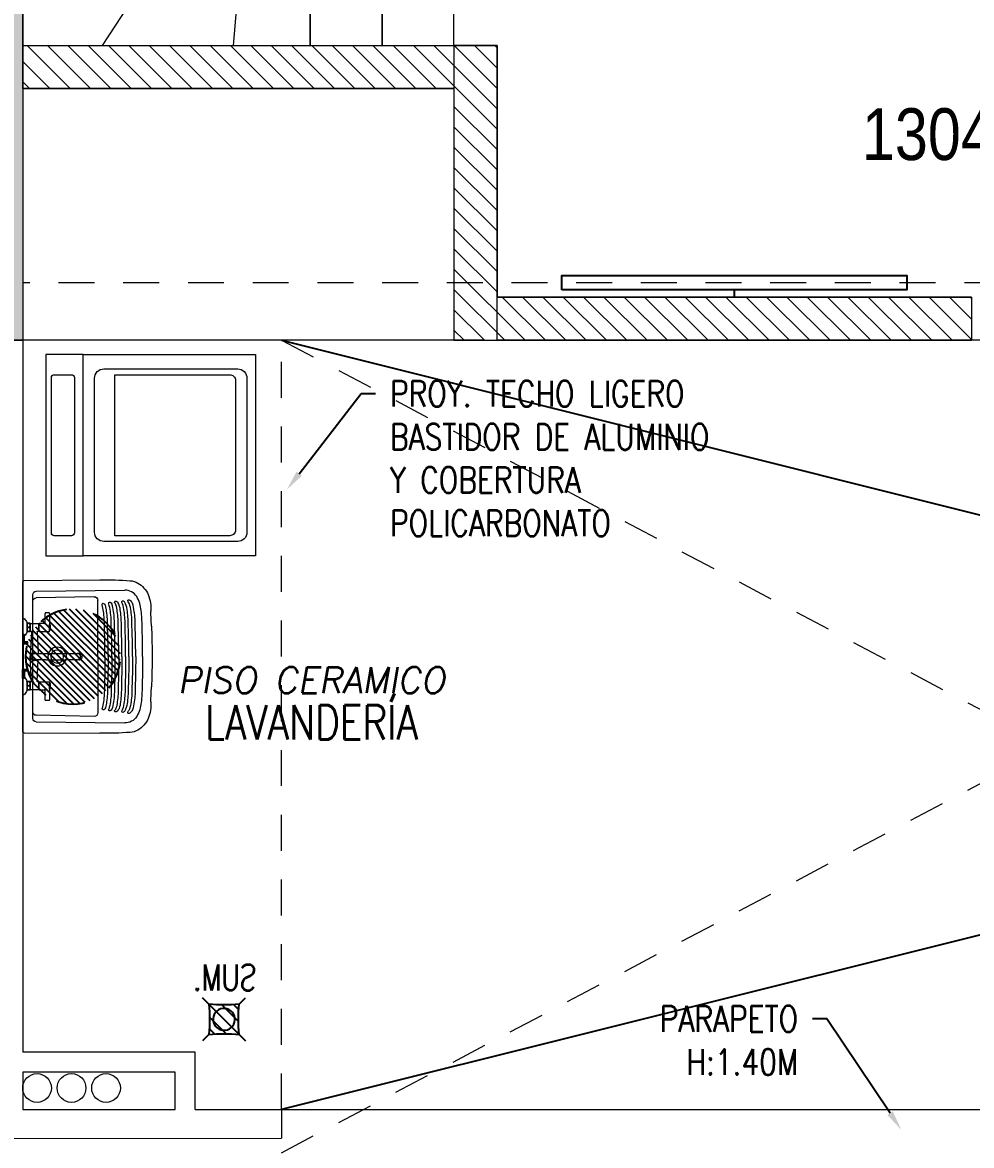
# Model space of a CAD drawing. Header units: millimetres. Extents: x -3 to 53, y -110 to 39.
# Drawn here: x 10.499 to 13.8, y -79.532 to -75.628 of the extents above; entities that cross this region are included whole.
import ezdxf
from ezdxf import colors
from ezdxf.entities.mleader import LeaderData, LeaderLine
from ezdxf.enums import TextEntityAlignment as Align
from ezdxf.math import Vec2, Vec3

# ---------------------------------------------------------------- set-up
doc = ezdxf.new("R2010")
doc.units = ezdxf.units.MM
doc.set_wipeout_variables(frame=1)
doc.linetypes.add('HIDDEN2', pattern=[0.1875, 0.125, -0.0625])
for name, color, linetype in [('A-COCINAS-LAV', 8, 'Continuous'), ('A-EST HATCH', 8, 'Continuous'), ('A-EST PLACAS', 8, 'Continuous'), ('A-EST VIGAS', 8, 'HIDDEN2'), ('A-HATCH', 8, 'Continuous'), ('A-LINEAS', 8, 'Continuous'), ('A-MURO BAJO', 8, 'Continuous'), ('A-MURO_P14', 8, 'Continuous'), ('A-NUMERACIONDEP', 8, 'Continuous'), ('A-PROYECCIONES', 8, 'HIDDEN2'), ('A-TEXTO-ACABADO PISO', 8, 'Continuous'), ('A-TEXTO-INDICACIONES', 8, 'Continuous'), ('DLP_MOBILIARIO', 8, 'Continuous'), ('DLP_TEXTO AMBIENTE', 8, 'Continuous')]:
    doc.layers.add(name, color=color, linetype=linetype)
doc.layers.add('A-MUROS', color=8, linetype='Continuous', lineweight=30)
doc.layers.add('DLP_MURO ALTO', color=8, linetype='Continuous', lineweight=20)
doc.styles.add('R80', font='ARIALN.TTF', dxfattribs={"height": 2.03})
doc.styles.add('ROMANS', font='ROMANS.shx', dxfattribs={"oblique": 10})
doc.styles.add('TXT_COTAS', font='romans.shx', dxfattribs={"width": 0.8})

# ---------------------------------------------------------------- blocks, each defined once
blk = doc.blocks.new('_Dot')
at = {"color": 0, "linetype": 'ByBlock', "lineweight": -2}
blk.add_line((-0.5, 0), (-1, 0), dxfattribs=at)
at = {"color": 0, "linetype": 'ByBlock', "const_width": 0.5}
blk.add_lwpolyline([(-0.25, 0, 1), (0.25, 0, 1)], format="xyb", close=True, dxfattribs=at)
blk = doc.blocks.new('*U255')
at = {"color": 8}
for p, q in [((-0.0526, 0.0526), (-0.0746, 0.0746)), ((-0.0526, -0.0526), (0.0526, 0.0526)), ((-0.051, 0.0331), (-0.0331, 0.051)), ((-0.0501, -0.008), (0.008, 0.05)), ((0.0526, 0.0526), (0.0746, 0.0746)), ((-0.008, -0.05), (0.0501, 0.008)), ((0.0331, -0.051), (0.051, -0.0331)), ((-0.0526, -0.0526), (-0.0746, -0.0746)), ((0.0526, -0.0526), (0.0746, -0.0746))]:
    blk.add_line(p, q, dxfattribs=at)
for centre, major_axis, start_param, end_param in [((0, 0.5882), (0.1673, 0.5115), 3.359812, 3.55544), ((-0.5912, 0), (-0.5144, 0.1682), 3.360366, 3.554886), ((0, 0), (0.0118, 0.036), 5.813820330443059, 12.09700563762265), ((0.5912, 0), (-0.5144, 0.1682), 0.218773, 0.413293), ((0, -0.5882), (-0.5115, 0.1673), -1.352577, -1.156949)]:
    blk.add_ellipse(centre, major_axis=major_axis, ratio=1, start_param=start_param, end_param=end_param, dxfattribs=at)
at = {"layer": 'A-TEXTO-INDICACIONES', "color": 8, "style": 'ROMANS', "width": 0.75}
blk.add_text('SUM.', height=0.09, dxfattribs=at).set_placement((-0.1125, 0.1003))
blk = doc.blocks.new('IISS-AZ')
at = {"color": 8}
for p, q in [((-37.2998, -10.55, 0), (-31.9498, -11.8875, 0)), ((-31.9498, -11.8875, 0), (-37.2998, -13.2249, 0))]:
    blk.add_line(p, q, dxfattribs=at)
at = {"ltscale": 0.05, "xscale": -1}
blk.add_blockref('*U255', (-37.4998, -12.9112, 0), dxfattribs=at)
blk = doc.blocks.new('TEXTO AMBIENTES AZ')
at = {"layer": 'A-TEXTO-ACABADO PISO', "color": 8, "lineweight": 0, "insert": (10.1546, -11.6869, 0), "char_height": 0.09, "attachment_point": 2, "style": 'ROMANS'}
blk.add_mtext_dynamic_manual_height_columns('PISO CERAMICO', width=1.20225, gutter_width=12.5, heights=[0], dxfattribs=at)
at = {"layer": 'DLP_TEXTO AMBIENTE', "color": 8, "lineweight": 0, "style": 'ROMANS', "width": 0.8}
blk.add_text('LAVANDERÍA', height=0.12, dxfattribs=at).set_placement((10.1546, -11.9384), align=Align.CENTER)
blk = doc.blocks.new('A$C67C01FD6')
blk.add_line((0.025, 0), (0, 0))
blk.add_lwpolyline([(0.025, 0.6), (0.075, 0.6), (0.075, -0.6), (0.025, -0.6), (0.025, 0.6)])
blk = doc.blocks.new('LAV-SEC')
at = {"color": 8, "lineweight": 0}
for points in [[(-0.35, 0), (0.35, 0), (0.35, -0.13), (-0.35, -0.13)], [(0.35, -0.13), (-0.35, -0.13), (-0.35, -0.73), (0.35, -0.73)]]:
    blk.add_lwpolyline(points, close=True, dxfattribs=at)
for points in [[(0.27, -0.02), (-0.27, -0.02, 0.414214), (-0.28, -0.03), (-0.28, -0.09, 0.414214), (-0.27, -0.1), (0.27, -0.1, 0.414214), (0.28, -0.09), (0.28, -0.03, 0.414214)], [(-0.3, -0.6677, 0.414214), (-0.2677, -0.7), (0.2677, -0.7, 0.414214), (0.3, -0.6677), (0.3, -0.2023, 0.414214), (0.2677, -0.17), (-0.2677, -0.17, 0.414214), (-0.3, -0.2023)], [(0.28, -0.24), (-0.28, -0.24), (-0.28, -0.64, 0.414214), (-0.26, -0.66), (0.26, -0.66, 0.414214), (0.28, -0.64)]]:
    blk.add_lwpolyline(points, format="xyb", close=True, dxfattribs=at)
blk = doc.blocks.new('LAV-AMAZ-LAV_01')
at = {"color": 8, "lineweight": 0}
blk.add_wipeout([(0.26, 0), (0.2622, -0.0005), (0.2636, -0.0015), (0.2646, -0.0029), (0.265, -0.005), (0.2669, -0.2686), (0.2669, -0.2806), (0.2668, -0.3016), (0.2663, -0.3212), (0.2658, -0.3369), (0.2649, -0.3544), (0.2637, -0.3738), (0.2622, -0.3835), (0.2599, -0.3912), (0.256, -0.3998), (0.2526, -0.4053), (0.248, -0.4118), (0.2384, -0.4219), (0.2336, -0.426), (0.2274, -0.4303), (0.2218, -0.4337), (0.2153, -0.4368), (0.2095, -0.4389), (0.2006, -0.4416), (0.191, -0.4437), (0.1829, -0.445), (0.1696, -0.4461), (0.165, -0.4462), (0.1572, -0.4459), (0.1314, -0.4466), (0.1057, -0.4481), (0.0834, -0.4489), (0.0611, -0.4495), (0.0413, -0.4498), (0.0031, -0.45), (-0.0305, -0.4499), (-0.0611, -0.4495), (-0.0834, -0.4489), (-0.1057, -0.4481), (-0.1314, -0.4466), (-0.1572, -0.4459), (-0.165, -0.4462), (-0.1772, -0.4456), (-0.1867, -0.4445), (-0.1955, -0.4428), (-0.2037, -0.4407), (-0.2104, -0.4386), (-0.2153, -0.4368), (-0.223, -0.433), (-0.231, -0.4279), (-0.2384, -0.4219), (-0.245, -0.4153), (-0.2509, -0.4079), (-0.2556, -0.4005), (-0.2593, -0.3928), (-0.2612, -0.3876), (-0.2627, -0.3815), (-0.2637, -0.3738), (-0.2647, -0.3576), (-0.2655, -0.3419), (-0.2661, -0.3284), (-0.2663, -0.3212), (-0.2667, -0.3081), (-0.2669, -0.2902), (-0.2669, -0.2686), (-0.2665, -0.2127), (-0.266, -0.1368), (-0.265, -0.005), (-0.2647, -0.0032), (-0.2636, -0.0015), (-0.2621, -0.0004), (-0.26, 0)], dxfattribs=at)
for p, q in [((0.26, 0), (-0.26, 0)), ((-0.1318, 0), (-0.0713, 0)), ((-0.1318, 0), (-0.1318, -0.0048)), ((-0.0713, 0), (-0.0713, -0.0048)), ((0.0714, 0), (0.1319, 0)), ((0.0714, 0), (0.0714, -0.0048)), ((0.1319, 0), (0.1319, -0.0048)), ((-0.265, -0.005), (-0.2669, -0.2686)), ((0.2151, -0.035), (-0.2151, -0.035)), ((-0.1178, -0.0145), (-0.0853, -0.0145)), ((-0.0875, -0.0265), (-0.1157, -0.0265)), ((-0.1141, -0.0265), (-0.1146, -0.027)), ((-0.0886, -0.027), (-0.1146, -0.027)), ((-0.1146, -0.027), (-0.1146, -0.056)), ((-0.0891, -0.0265), (-0.0886, -0.027)), ((-0.0886, -0.027), (-0.0886, -0.0285)), ((-0.0865, -0.0305), (-0.0015, -0.0262)), ((0.086, -0.0304), (0.0015, -0.0262)), ((0.0854, -0.0145), (0.1179, -0.0145)), ((0.1157, -0.0265), (0.0875, -0.0265)), ((0.0886, -0.0265), (0.0881, -0.027)), ((0.1151, -0.027), (0.0881, -0.027)), ((0.0881, -0.0285), (0.0881, -0.027)), ((0.0926, -0.0379), (0.0926, -0.0379)), ((0.1146, -0.0265), (0.1151, -0.027)), ((0.1151, -0.056), (0.1151, -0.027)), ((0.265, -0.005), (0.2669, -0.2686)), ((-0.2271, -0.0469), (-0.2308, -0.3547)), ((-0.208, -0.2488), (-0.2042, -0.0468)), ((-0.1526, -0.078), (-0.1501, -0.078)), ((-0.1526, -0.093), (-0.1526, -0.078)), ((-0.1242, -0.078), (-0.1501, -0.078)), ((-0.1129, -0.078), (-0.1242, -0.078)), ((-0.0876, -0.057), (-0.1156, -0.057)), ((-0.1156, -0.057), (-0.1156, -0.078)), ((-0.1146, -0.056), (-0.0886, -0.056)), ((-0.1141, -0.0565), (-0.1146, -0.056)), ((-0.0891, -0.0565), (-0.1141, -0.0565)), ((-0.0891, -0.0565), (-0.0886, -0.056)), ((-0.0886, -0.0525), (-0.0886, -0.056)), ((-0.0876, -0.057), (-0.0876, -0.093)), ((-0.0865, -0.0505), (-0.011, -0.0543)), ((-0.011, -0.0405), (-0.011, -0.0805)), ((0.011, -0.0805), (0.011, -0.0405)), ((0.086, -0.0506), (0.011, -0.0543)), ((0.1156, -0.057), (0.0876, -0.057)), ((0.0876, -0.057), (0.0876, -0.093)), ((0.0881, -0.056), (0.0881, -0.0525)), ((0.0881, -0.056), (0.1151, -0.056)), ((0.0886, -0.0565), (0.0881, -0.056)), ((0.1146, -0.0565), (0.0886, -0.0565)), ((0.0896, -0.0565), (0.0896, -0.057)), ((0.1242, -0.078), (0.1129, -0.078)), ((0.1136, -0.0565), (0.1136, -0.057)), ((0.1146, -0.0565), (0.1151, -0.056)), ((0.1156, -0.057), (0.1156, -0.078)), ((0.1501, -0.078), (0.1242, -0.078)), ((0.1501, -0.078), (0.1526, -0.078)), ((0.1526, -0.093), (0.1526, -0.078)), ((0.208, -0.2488), (0.2042, -0.0468)), ((0.2271, -0.0469), (0.2308, -0.3547)), ((-0.1501, -0.093), (-0.1526, -0.093)), ((-0.1501, -0.093), (-0.1242, -0.093)), ((-0.1242, -0.093), (-0.1129, -0.093)), ((-0.1137, -0.093), (-0.1137, -0.0932)), ((-0.0876, -0.093), (-0.1129, -0.093)), ((-0.1031, -0.0954), (-0.1001, -0.0954)), ((-0.0895, -0.093), (-0.0895, -0.0932)), ((-0.011, -0.0805), (-0.011, -0.1514)), ((0.011, -0.0805), (0.011, -0.1514)), ((0.1129, -0.093), (0.0876, -0.093)), ((0.0895, -0.093), (0.0895, -0.0932)), ((0.1001, -0.0954), (0.1031, -0.0954)), ((0.1129, -0.093), (0.1242, -0.093)), ((0.1137, -0.093), (0.1137, -0.0932)), ((0.1242, -0.093), (0.1501, -0.093)), ((0.1526, -0.093), (0.1501, -0.093)), ((-0.011, -0.1514), (-0.011, -0.1885)), ((0.011, -0.1885), (0.011, -0.1514)), ((-0.011, -0.1885), (-0.011, -0.1905)), ((-0.011, -0.1969), (-0.011, -0.1905)), ((0.011, -0.1885), (0.011, -0.1905)), ((0.011, -0.1969), (0.011, -0.1905)), ((0, -0.261), (-0.196, -0.261)), ((0, -0.261), (0.196, -0.261))]:
    blk.add_line(p, q, dxfattribs=at)
for points in [[(-0.0001, -0.321, -0.004924), (-0.06, -0.3205, -0.005443), (-0.1041, -0.3191, -0.041272), (-0.157, -0.316, -0.068069), (-0.1833, -0.3101, -0.158546)], [(-0.0001, -0.31, -0.004924), (-0.06, -0.3095, -0.005443), (-0.1041, -0.3081, -0.041272), (-0.157, -0.305, -0.066903), (-0.1829, -0.2992, -0.004021)], [(-0.0001, -0.286, -0.004924), (-0.06, -0.2855, -0.005443), (-0.1041, -0.2841, -0.041272), (-0.157, -0.281, -0.059773), (-0.1802, -0.2762, -0.37117)], [(-0.0001, -0.297, -0.004924), (-0.06, -0.2965, -0.005443), (-0.1041, -0.2951, -0.041272), (-0.157, -0.292, -0.045554), (-0.1778, -0.2875)], [(0.0001, -0.286, 0.004924), (0.06, -0.2855, 0.005443), (0.1041, -0.2841, 0.041272), (0.157, -0.281, 0.059773), (0.1802, -0.2762, 0.37117)], [(0.0001, -0.297, 0.004924), (0.06, -0.2965, 0.005443), (0.1041, -0.2951, 0.041272), (0.157, -0.292, 0.045554), (0.1778, -0.2875)], [(0.0001, -0.31, 0.004924), (0.06, -0.3095, 0.005443), (0.1041, -0.3081, 0.041272), (0.157, -0.305, 0.066903), (0.1829, -0.2992, 0.004021)], [(0.0001, -0.321, 0.004924), (0.06, -0.3205, 0.005443), (0.1041, -0.3191, 0.041272), (0.157, -0.316, 0.068069), (0.1833, -0.3101, 0.158546)], [(-0.0001, -0.358, -0.004924), (-0.06, -0.3575, -0.005443), (-0.1041, -0.3561, -0.041272), (-0.157, -0.353, -0.068174), (-0.1834, -0.347, -0.012686), (-0.1882, -0.3447)], [(-0.0001, -0.334, -0.004924), (-0.06, -0.3335, -0.005443), (-0.1041, -0.3321, -0.041272), (-0.157, -0.329, -0.078711), (-0.1799, -0.3243, -0.062731), (-0.1859, -0.3211, -0.37117)], [(-0.0001, -0.345, -0.004924), (-0.06, -0.3445, -0.005443), (-0.1041, -0.3431, -0.041272), (-0.157, -0.34, -0.078711), (-0.1799, -0.3353, -0.054156), (-0.1851, -0.3326, -0.37117)], [(0.0001, -0.334, 0.004924), (0.06, -0.3335, 0.005443), (0.1041, -0.3321, 0.041272), (0.157, -0.329, 0.078711), (0.1799, -0.3243, 0.062731), (0.1859, -0.3211, 0.37117)], [(0.0001, -0.345, 0.004924), (0.06, -0.3445, 0.005443), (0.1041, -0.3431, 0.041272), (0.157, -0.34, 0.078711), (0.1799, -0.3353, 0.054156), (0.1851, -0.3326, 0.37117)], [(0.0001, -0.358, 0.004924), (0.06, -0.3575, 0.005443), (0.1041, -0.3561, 0.041272), (0.157, -0.353, 0.068174), (0.1834, -0.347, 0.012686), (0.1882, -0.3447)], [(0, -0.417, -0.004925), (-0.0604, -0.4165, -0.00535), (-0.1043, -0.4151, -0.04023), (-0.1597, -0.4119, -0.10491), (-0.2087, -0.3967, -0.253945), (-0.2308, -0.3547, -0.253945)], [(-0.0001, -0.393, -0.004924), (-0.06, -0.3925, -0.005443), (-0.1041, -0.3911, -0.041272), (-0.157, -0.388, -0.064512), (-0.1851, -0.3816, -0.157603), (-0.1966, -0.3724)], [(-0.0001, -0.369, -0.004924), (-0.06, -0.3685, -0.005443), (-0.1041, -0.3671, -0.041272), (-0.157, -0.364, -0.068174), (-0.1834, -0.358, -0.157546), (-0.1925, -0.3517, -0.375783)], [(-0.0001, -0.382, -0.004924), (-0.06, -0.3815, -0.005443), (-0.1041, -0.3801, -0.041272), (-0.157, -0.377, -0.068174), (-0.1834, -0.371, -0.088848), (-0.1902, -0.3667, -0.37117)], [(0, -0.417, 0.004925), (0.0604, -0.4165, 0.00535), (0.1043, -0.4151, 0.04023), (0.1597, -0.4119, 0.10491), (0.2087, -0.3967, 0.253945), (0.2308, -0.3547, 0.253945)], [(0.0001, -0.369, 0.004924), (0.06, -0.3685, 0.005443), (0.1041, -0.3671, 0.041272), (0.157, -0.364, 0.068174), (0.1834, -0.358, 0.157546), (0.1925, -0.3517, 0.375783)], [(0.0001, -0.382, 0.004924), (0.06, -0.3815, 0.005443), (0.1041, -0.3801, 0.041272), (0.157, -0.377, 0.068174), (0.1834, -0.371, 0.088848), (0.1902, -0.3667, 0.37117)], [(0.0001, -0.393, 0.004924), (0.06, -0.3925, 0.005443), (0.1041, -0.3911, 0.041272), (0.157, -0.388, 0.064512), (0.1851, -0.3816, 0.157603), (0.1966, -0.3724)], [(-0.0611, -0.4495, 0.004927), (0, -0.45, 0.004927), (0.0611, -0.4495, 0.004927)]]:
    blk.add_lwpolyline(points, format="xyb", dxfattribs=at)
for radius in [0.0325, 0.0225]:
    blk.add_circle((0, -0.12), radius, dxfattribs=at)
for centre, radius, start, end in [((-0.26, -0.005), 0.005, 90, 179.5983), ((0.26, -0.005), 0.005, 0.4017, 90), ((-0.2151, -0.047), 0.012, 90, 179.3199), ((-0.1922, -0.047), 0.012, 90, 178.9249), ((-0.1303, -0.0048), 0.0015, 180, 228.4626), ((-0.0982, 0.0315), 0.05, 228.4626, 246.8453), ((-0.1083, -0.0205), 0.0095, 140.8333, 144.6655), ((-0.1083, -0.0205), 0.0095, 215.3345, 219.1667), ((-0.0948, -0.0205), 0.0095, 35.3345, 39.1667), ((-0.0948, -0.0205), 0.0095, 320.8333, 324.6655), ((-0.105, 0.0315), 0.05, 293.1547, 311.5374), ((-0.0728, -0.0048), 0.0015, 311.5374, 0), ((0, -0.0405), 0.0144, 320.0451, 219.9549), ((0, -0.0405), 0.0143, 320.5275, 219.4725), ((0, -0.0405), 0.014, 321.7868, 218.2132), ((0, -0.0405), 0.011, 0, 180), ((0.0729, -0.0048), 0.0015, 180, 228.4626), ((0.105, 0.0315), 0.05, 228.4626, 246.8453), ((0.0949, -0.0205), 0.0095, 140.8333, 144.6655), ((0.0949, -0.0205), 0.0095, 215.3345, 219.1667), ((0.1084, -0.0205), 0.0095, 35.3345, 39.1667), ((0.1084, -0.0205), 0.0095, 320.8333, 324.6655), ((0.0982, 0.0315), 0.05, 293.1547, 311.5374), ((0.1304, -0.0048), 0.0015, 311.5374, 0), ((0.1922, -0.047), 0.012, 1.0751, 90), ((0.2151, -0.047), 0.012, 0.6801, 90), ((-0.1127, -0.0932), 0.001, 180, 255.7593), ((-0.1031, -0.0554), 0.04, 255.7593, 270), ((-0.1001, -0.0554), 0.04, 270, 284.2407), ((-0.0905, -0.0932), 0.001, 284.2407, 0), ((0.0905, -0.0932), 0.001, 180, 255.7593), ((0.1001, -0.0554), 0.04, 255.7593, 270), ((0.1031, -0.0554), 0.04, 270, 284.2407), ((0.1127, -0.0932), 0.001, 284.2407, 0), ((1.0777, -0.2806), 1.3446, 179.4878, 183.9734), ((-0.196, -0.249), 0.012, 178.9249, 270), ((0.196, -0.249), 0.012, 270, 1.0751), ((-1.0777, -0.2806), 1.3446, 356.0266, 0.5122), ((-0.1848, -0.3029), 0.00409, 62.4907, 198.722), ((-0.1792, -0.3009), 0.01, 198.722, 245.4682), ((-0.1812, -0.2801), 0.00402, 67.2152, 203.9492), ((-0.1728, -0.2741), 0.0143, 212.1454, 249.2708), ((0.1728, -0.2741), 0.0143, 290.7292, 327.8546), ((0.1812, -0.2801), 0.00402, 336.0508, 112.7848), ((0.1848, -0.3029), 0.00409, 341.278, 117.5093), ((0.1792, -0.3009), 0.01, 294.5318, 341.278), ((-0.1898, -0.3485), 0.00418, 67.1844, 229.4438), ((-0.1843, -0.3232), 0.00817, 170.8884, 211.776), ((-0.189, -0.3225), 0.00344, 23.6624, 170.8884), ((-0.1807, -0.321), 0.0124, 211.776, 249.2633), ((0.1807, -0.321), 0.0124, 290.7367, 328.224), ((0.189, -0.3225), 0.00344, 9.1116, 156.3376), ((0.1898, -0.3485), 0.00418, 310.5562, 112.8156), ((0.1843, -0.3232), 0.00817, 328.224, 9.1116), ((-0.2016, -0.3694), 0.0623, 183.9734, 209.8873), ((-0.1935, -0.3694), 0.00427, 39.8792, 224.315), ((0.1935, -0.3694), 0.00427, 315.685, 140.1208), ((0.2016, -0.3694), 0.0623, 330.1127, 356.0266), ((-0.1812, -0.3586), 0.0853, 209.3798, 246.4528), ((0.1812, -0.3586), 0.0853, 293.5472, 330.6202), ((-0.165, -0.3061), 0.14, 248.9414, 273.2067), ((-0.1653, -1.2669), 0.821, 85.8335, 89.4318), ((-0.0188, 1.6329), 2.0828, 267.6113, 268.8381), ((0.0188, 1.6329), 2.0828, 271.1619, 272.3887), ((0.1653, -1.2669), 0.821, 90.5682, 94.1665), ((0.165, -0.3061), 0.14, 266.7933, 291.0586)]:
    blk.add_arc(centre, radius, start, end, dxfattribs=at)
for centre, major_axis, ratio, start_param, end_param in [((-0.0016, -0.0243), (0.00195, 0.00019), 0.977728, 4.694416, 4.711947), ((0.0016, -0.0243), (0.00197, -0.00016), 0.989596, 4.695691, 4.715329), ((0, -0.1905), (-0.011, 0), 0.927184, 0, 3.141593), ((0, -0.1905), (0.011, 0), 0.927184, 3.141593, 6.283185)]:
    blk.add_ellipse(centre, major_axis=major_axis, ratio=ratio, start_param=start_param, end_param=end_param, dxfattribs=at)
for points, knots in [([(-0.1161, -0.026), (-0.1161, -0.026), (-0.1161, -0.0259), (-0.1161, -0.0257), (-0.1161, -0.0255), (-0.1161, -0.0251), (-0.1161, -0.0248), (-0.1161, -0.0244), (-0.1161, -0.0242), (-0.1161, -0.0237), (-0.1161, -0.0234), (-0.1161, -0.0228), (-0.1161, -0.0223), (-0.1161, -0.0214), (-0.1161, -0.0209), (-0.1161, -0.0201), (-0.1161, -0.0196), (-0.1161, -0.0187), (-0.1161, -0.0182), (-0.1161, -0.0176), (-0.1161, -0.0173), (-0.1161, -0.0168), (-0.1161, -0.0166), (-0.1161, -0.0162), (-0.1161, -0.0159), (-0.1161, -0.0155), (-0.1161, -0.0153), (-0.1161, -0.0151), (-0.1161, -0.015), (-0.1161, -0.015)], [1.912506, 1.912506, 1.912506, 1.912506, 2.09167, 2.09167, 2.270834, 2.270834, 2.409757, 2.409757, 2.503909, 2.503909, 2.59806, 2.59806, 2.741232, 2.741232, 2.868759, 2.868759, 2.996286, 2.996286, 3.139457, 3.139457, 3.233609, 3.233609, 3.32776, 3.32776, 3.466683, 3.466683, 3.645847, 3.645847, 3.825012, 3.825012, 3.825012, 3.825012]), ([(-0.1088, -0.026), (-0.1083, -0.026), (-0.1078, -0.0259), (-0.1067, -0.0257), (-0.1061, -0.0255), (-0.1053, -0.0251), (-0.1049, -0.0248), (-0.1043, -0.0244), (-0.1041, -0.0242), (-0.1036, -0.0237), (-0.1034, -0.0234), (-0.103, -0.0228), (-0.1028, -0.0223), (-0.1026, -0.0214), (-0.1025, -0.0209), (-0.1025, -0.0201), (-0.1026, -0.0196), (-0.1028, -0.0187), (-0.103, -0.0182), (-0.1034, -0.0176), (-0.1036, -0.0173), (-0.1041, -0.0168), (-0.1043, -0.0166), (-0.1049, -0.0162), (-0.1053, -0.0159), (-0.1061, -0.0155), (-0.1067, -0.0153), (-0.1078, -0.0151), (-0.1083, -0.015), (-0.1088, -0.015), (-0.1094, -0.015), (-0.1099, -0.0151), (-0.111, -0.0153), (-0.1116, -0.0155), (-0.1124, -0.0159), (-0.1128, -0.0162), (-0.1134, -0.0166), (-0.1136, -0.0168), (-0.1141, -0.0173), (-0.1143, -0.0176), (-0.1147, -0.0182), (-0.1149, -0.0187), (-0.1151, -0.0196), (-0.1152, -0.0201), (-0.1152, -0.0209), (-0.1151, -0.0214), (-0.1149, -0.0223), (-0.1147, -0.0228), (-0.1143, -0.0234), (-0.1141, -0.0237), (-0.1136, -0.0242), (-0.1134, -0.0244), (-0.1128, -0.0248), (-0.1124, -0.0251), (-0.1116, -0.0255), (-0.111, -0.0257), (-0.1099, -0.0259), (-0.1094, -0.026), (-0.1088, -0.026)], [1.912506, 1.912506, 1.912506, 1.912506, 2.09167, 2.09167, 2.270834, 2.270834, 2.409757, 2.409757, 2.503909, 2.503909, 2.59806, 2.59806, 2.741232, 2.741232, 2.868759, 2.868759, 2.996286, 2.996286, 3.139457, 3.139457, 3.233609, 3.233609, 3.32776, 3.32776, 3.466683, 3.466683, 3.645847, 3.645847, 3.825012, 3.825012, 3.825012, 4.004176, 4.004176, 4.18334, 4.18334, 4.322263, 4.322263, 4.416415, 4.416415, 4.510566, 4.510566, 4.653737, 4.653737, 4.781264, 4.781264, 4.908792, 4.908792, 5.051963, 5.051963, 5.146114, 5.146114, 5.240266, 5.240266, 5.379189, 5.379189, 5.558353, 5.558353, 5.737517, 5.737517, 5.737517, 5.737517]), ([(-0.0944, -0.026), (-0.0938, -0.026), (-0.0933, -0.0259), (-0.0922, -0.0257), (-0.0916, -0.0255), (-0.0908, -0.0251), (-0.0904, -0.0248), (-0.0898, -0.0244), (-0.0896, -0.0242), (-0.0891, -0.0237), (-0.0889, -0.0234), (-0.0885, -0.0228), (-0.0883, -0.0223), (-0.0881, -0.0214), (-0.088, -0.0209), (-0.088, -0.0201), (-0.0881, -0.0196), (-0.0883, -0.0187), (-0.0885, -0.0182), (-0.0889, -0.0176), (-0.0891, -0.0173), (-0.0896, -0.0168), (-0.0898, -0.0166), (-0.0904, -0.0162), (-0.0908, -0.0159), (-0.0916, -0.0155), (-0.0922, -0.0153), (-0.0933, -0.0151), (-0.0938, -0.015), (-0.0944, -0.015), (-0.0949, -0.015), (-0.0954, -0.0151), (-0.0965, -0.0153), (-0.0971, -0.0155), (-0.0979, -0.0159), (-0.0983, -0.0162), (-0.0989, -0.0166), (-0.0991, -0.0168), (-0.0996, -0.0173), (-0.0998, -0.0176), (-0.1002, -0.0182), (-0.1004, -0.0187), (-0.1006, -0.0196), (-0.1007, -0.0201), (-0.1007, -0.0209), (-0.1006, -0.0214), (-0.1004, -0.0223), (-0.1002, -0.0228), (-0.0998, -0.0234), (-0.0996, -0.0237), (-0.0991, -0.0242), (-0.0989, -0.0244), (-0.0983, -0.0248), (-0.0979, -0.0251), (-0.0971, -0.0255), (-0.0965, -0.0257), (-0.0954, -0.0259), (-0.0949, -0.026), (-0.0944, -0.026)], [-1.912506, -1.912506, -1.912506, -1.912506, -1.733342, -1.733342, -1.554177, -1.554177, -1.415254, -1.415254, -1.321103, -1.321103, -1.226951, -1.226951, -1.08378, -1.08378, -0.956253, -0.956253, -0.828726, -0.828726, -0.685555, -0.685555, -0.591403, -0.591403, -0.497251, -0.497251, -0.358328, -0.358328, -0.179164, -0.179164, 0, 0, 0, 0.179164, 0.179164, 0.358328, 0.358328, 0.497251, 0.497251, 0.591403, 0.591403, 0.685555, 0.685555, 0.828726, 0.828726, 0.956253, 0.956253, 1.08378, 1.08378, 1.226951, 1.226951, 1.321103, 1.321103, 1.415254, 1.415254, 1.554177, 1.554177, 1.733342, 1.733342, 1.912506, 1.912506, 1.912506, 1.912506]), ([(-0.0886, -0.0285), (-0.0886, -0.0287), (-0.0886, -0.0289), (-0.0884, -0.0293), (-0.0883, -0.0295), (-0.0881, -0.0299), (-0.0879, -0.03), (-0.0876, -0.0303), (-0.0874, -0.0303), (-0.0869, -0.0305), (-0.0867, -0.0305), (-0.0865, -0.0305)], [0.0014961, 0.0014961, 0.0014961, 0.0014961, 0.0628341, 0.0628341, 0.1278738, 0.1278738, 0.192655, 0.192655, 0.2586819, 0.2586819, 0.3211409, 0.3211409, 0.3211409, 0.3211409]), ([(-0.0871, -0.015), (-0.0871, -0.015), (-0.0871, -0.0151), (-0.0871, -0.0153), (-0.0871, -0.0155), (-0.0871, -0.0159), (-0.0871, -0.0162), (-0.0871, -0.0166), (-0.0871, -0.0168), (-0.0871, -0.0173), (-0.0871, -0.0176), (-0.0871, -0.0182), (-0.0871, -0.0187), (-0.0871, -0.0196), (-0.0871, -0.0201), (-0.0871, -0.0209), (-0.0871, -0.0214), (-0.0871, -0.0223), (-0.0871, -0.0228), (-0.0871, -0.0234), (-0.0871, -0.0237), (-0.0871, -0.0242), (-0.0871, -0.0244), (-0.0871, -0.0248), (-0.0871, -0.0251), (-0.0871, -0.0255), (-0.0871, -0.0257), (-0.0871, -0.0259), (-0.0871, -0.026), (-0.0871, -0.026)], [0, 0, 0, 0, 0.179164, 0.179164, 0.358328, 0.358328, 0.497251, 0.497251, 0.591403, 0.591403, 0.685555, 0.685555, 0.828726, 0.828726, 0.956253, 0.956253, 1.08378, 1.08378, 1.226951, 1.226951, 1.321103, 1.321103, 1.415254, 1.415254, 1.554177, 1.554177, 1.733342, 1.733342, 1.912506, 1.912506, 1.912506, 1.912506]), ([(0.0014, -0.0262), (0.0014, -0.0262), (0.0014, -0.0262), (0.0015, -0.0262), (0.0015, -0.0262), (0.0015, -0.0262)], [0, 0, 0, 0, 0.003858876, 0.003858876, 0.005459734, 0.005459734, 0.005459734, 0.005459734]), ([(0.086, -0.0305), (0.0862, -0.0305), (0.0864, -0.0304), (0.0869, -0.0303), (0.0871, -0.0302), (0.0874, -0.03), (0.0876, -0.0298), (0.0878, -0.0295), (0.0879, -0.0293), (0.0881, -0.0289), (0.0881, -0.0287), (0.0881, -0.0285)], [0.0009309, 0.0009309, 0.0009309, 0.0009309, 0.0631461, 0.0631461, 0.1284888, 0.1284888, 0.1937028, 0.1937028, 0.260157, 0.260157, 0.3196739, 0.3196739, 0.3196739, 0.3196739]), ([(0.0871, -0.026), (0.0871, -0.026), (0.0871, -0.0259), (0.0871, -0.0257), (0.0871, -0.0255), (0.0871, -0.0251), (0.0871, -0.0248), (0.0871, -0.0244), (0.0871, -0.0242), (0.0871, -0.0237), (0.0871, -0.0234), (0.0871, -0.0228), (0.0871, -0.0223), (0.0871, -0.0214), (0.0871, -0.0209), (0.0871, -0.0201), (0.0871, -0.0196), (0.0871, -0.0187), (0.0871, -0.0182), (0.0871, -0.0176), (0.0871, -0.0173), (0.0871, -0.0168), (0.0871, -0.0166), (0.0871, -0.0162), (0.0871, -0.0159), (0.0871, -0.0155), (0.0871, -0.0153), (0.0871, -0.0151), (0.0871, -0.015), (0.0871, -0.015)], [1.912506, 1.912506, 1.912506, 1.912506, 2.09167, 2.09167, 2.270834, 2.270834, 2.409757, 2.409757, 2.503909, 2.503909, 2.59806, 2.59806, 2.741232, 2.741232, 2.868759, 2.868759, 2.996286, 2.996286, 3.139457, 3.139457, 3.233609, 3.233609, 3.32776, 3.32776, 3.466683, 3.466683, 3.645847, 3.645847, 3.825012, 3.825012, 3.825012, 3.825012]), ([(0.0944, -0.026), (0.0949, -0.026), (0.0954, -0.0259), (0.0965, -0.0257), (0.0971, -0.0255), (0.0979, -0.0251), (0.0983, -0.0248), (0.0989, -0.0244), (0.0991, -0.0242), (0.0996, -0.0237), (0.0998, -0.0234), (0.1002, -0.0228), (0.1004, -0.0223), (0.1006, -0.0214), (0.1007, -0.0209), (0.1007, -0.0201), (0.1006, -0.0196), (0.1004, -0.0187), (0.1002, -0.0182), (0.0998, -0.0176), (0.0996, -0.0173), (0.0991, -0.0168), (0.0989, -0.0166), (0.0983, -0.0162), (0.0979, -0.0159), (0.0971, -0.0155), (0.0965, -0.0153), (0.0954, -0.0151), (0.0949, -0.015), (0.0944, -0.015), (0.0938, -0.015), (0.0933, -0.0151), (0.0922, -0.0153), (0.0916, -0.0155), (0.0908, -0.0159), (0.0904, -0.0162), (0.0898, -0.0166), (0.0896, -0.0168), (0.0891, -0.0173), (0.0889, -0.0176), (0.0885, -0.0182), (0.0883, -0.0187), (0.0881, -0.0196), (0.088, -0.0201), (0.088, -0.0209), (0.0881, -0.0214), (0.0883, -0.0223), (0.0885, -0.0228), (0.0889, -0.0234), (0.0891, -0.0237), (0.0896, -0.0242), (0.0898, -0.0244), (0.0904, -0.0248), (0.0908, -0.0251), (0.0916, -0.0255), (0.0922, -0.0257), (0.0933, -0.0259), (0.0938, -0.026), (0.0944, -0.026)], [1.912506, 1.912506, 1.912506, 1.912506, 2.09167, 2.09167, 2.270834, 2.270834, 2.409757, 2.409757, 2.503909, 2.503909, 2.59806, 2.59806, 2.741232, 2.741232, 2.868759, 2.868759, 2.996286, 2.996286, 3.139457, 3.139457, 3.233609, 3.233609, 3.32776, 3.32776, 3.466683, 3.466683, 3.645847, 3.645847, 3.825012, 3.825012, 3.825012, 4.004176, 4.004176, 4.18334, 4.18334, 4.322263, 4.322263, 4.416415, 4.416415, 4.510566, 4.510566, 4.653737, 4.653737, 4.781264, 4.781264, 4.908792, 4.908792, 5.051963, 5.051963, 5.146114, 5.146114, 5.240266, 5.240266, 5.379189, 5.379189, 5.558353, 5.558353, 5.737517, 5.737517, 5.737517, 5.737517]), ([(0.1088, -0.026), (0.1094, -0.026), (0.1099, -0.0259), (0.111, -0.0257), (0.1116, -0.0255), (0.1124, -0.0251), (0.1128, -0.0248), (0.1134, -0.0244), (0.1136, -0.0242), (0.1141, -0.0237), (0.1143, -0.0234), (0.1147, -0.0228), (0.1149, -0.0223), (0.1151, -0.0214), (0.1152, -0.0209), (0.1152, -0.0201), (0.1151, -0.0196), (0.1149, -0.0187), (0.1147, -0.0182), (0.1143, -0.0176), (0.1141, -0.0173), (0.1136, -0.0168), (0.1134, -0.0166), (0.1128, -0.0162), (0.1124, -0.0159), (0.1116, -0.0155), (0.111, -0.0153), (0.1099, -0.0151), (0.1094, -0.015), (0.1088, -0.015), (0.1083, -0.015), (0.1078, -0.0151), (0.1067, -0.0153), (0.1061, -0.0155), (0.1053, -0.0159), (0.1049, -0.0162), (0.1043, -0.0166), (0.1041, -0.0168), (0.1036, -0.0173), (0.1034, -0.0176), (0.103, -0.0182), (0.1028, -0.0187), (0.1026, -0.0196), (0.1025, -0.0201), (0.1025, -0.0209), (0.1026, -0.0214), (0.1028, -0.0223), (0.103, -0.0228), (0.1034, -0.0234), (0.1036, -0.0237), (0.1041, -0.0242), (0.1043, -0.0244), (0.1049, -0.0248), (0.1053, -0.0251), (0.1061, -0.0255), (0.1067, -0.0257), (0.1078, -0.0259), (0.1083, -0.026), (0.1088, -0.026)], [-1.912506, -1.912506, -1.912506, -1.912506, -1.733342, -1.733342, -1.554177, -1.554177, -1.415254, -1.415254, -1.321103, -1.321103, -1.226951, -1.226951, -1.08378, -1.08378, -0.956253, -0.956253, -0.828726, -0.828726, -0.685555, -0.685555, -0.591403, -0.591403, -0.497251, -0.497251, -0.358328, -0.358328, -0.179164, -0.179164, 0, 0, 0, 0.179164, 0.179164, 0.358328, 0.358328, 0.497251, 0.497251, 0.591403, 0.591403, 0.685555, 0.685555, 0.828726, 0.828726, 0.956253, 0.956253, 1.08378, 1.08378, 1.226951, 1.226951, 1.321103, 1.321103, 1.415254, 1.415254, 1.554177, 1.554177, 1.733342, 1.733342, 1.912506, 1.912506, 1.912506, 1.912506]), ([(0.1161, -0.015), (0.1161, -0.015), (0.1161, -0.0151), (0.1161, -0.0153), (0.1161, -0.0155), (0.1161, -0.0159), (0.1161, -0.0162), (0.1161, -0.0166), (0.1161, -0.0168), (0.1161, -0.0173), (0.1161, -0.0176), (0.1161, -0.0182), (0.1161, -0.0187), (0.1161, -0.0196), (0.1161, -0.0201), (0.1161, -0.0209), (0.1161, -0.0214), (0.1161, -0.0223), (0.1161, -0.0228), (0.1161, -0.0234), (0.1161, -0.0237), (0.1161, -0.0242), (0.1161, -0.0244), (0.1161, -0.0248), (0.1161, -0.0251), (0.1161, -0.0255), (0.1161, -0.0257), (0.1161, -0.0259), (0.1161, -0.026), (0.1161, -0.026)], [0, 0, 0, 0, 0.179164, 0.179164, 0.358328, 0.358328, 0.497251, 0.497251, 0.591403, 0.591403, 0.685555, 0.685555, 0.828726, 0.828726, 0.956253, 0.956253, 1.08378, 1.08378, 1.226951, 1.226951, 1.321103, 1.321103, 1.415254, 1.415254, 1.554177, 1.554177, 1.733342, 1.733342, 1.912506, 1.912506, 1.912506, 1.912506]), ([(-0.0865, -0.0505), (-0.0867, -0.0505), (-0.0869, -0.0505), (-0.0873, -0.0507), (-0.0875, -0.0507), (-0.0879, -0.051), (-0.0881, -0.0511), (-0.0883, -0.0515), (-0.0884, -0.0517), (-0.0886, -0.0521), (-0.0886, -0.0523), (-0.0886, -0.0525)], [0, 0, 0, 0, 0.0632739, 0.0632739, 0.1284986, 0.1284986, 0.1931331, 0.1931331, 0.2588948, 0.2588948, 0.322347, 0.322347, 0.322347, 0.322347]), ([(0.0881, -0.0525), (0.0881, -0.0523), (0.0881, -0.0521), (0.0879, -0.0517), (0.0878, -0.0515), (0.0876, -0.0512), (0.0874, -0.051), (0.0871, -0.0508), (0.0869, -0.0507), (0.0864, -0.0506), (0.0862, -0.0505), (0.086, -0.0505)], [0.0009616, 0.0009616, 0.0009616, 0.0009616, 0.0627142, 0.0627142, 0.1276947, 0.1276947, 0.1924362, 0.1924362, 0.2584085, 0.2584085, 0.3218037, 0.3218037, 0.3218037, 0.3218037]), ([(0.011, -0.1969), (0.011, -0.198), (0.0108, -0.199), (0.0101, -0.2011), (0.0095, -0.2021), (0.0082, -0.2038), (0.0073, -0.2046), (0.0054, -0.2059), (0.0043, -0.2064), (0.0021, -0.207), (0.0009, -0.2072), (-0.0015, -0.2071), (-0.0026, -0.2069), (-0.0048, -0.2062), (-0.0059, -0.2056), (-0.0077, -0.2042), (-0.0085, -0.2034), (-0.0098, -0.2016), (-0.0103, -0.2006), (-0.0109, -0.1987), (-0.011, -0.1978), (-0.011, -0.1969)], [4.328417, 4.328417, 4.328417, 4.328417, 4.64395, 4.64395, 4.960575, 4.960575, 5.279717, 5.279717, 5.601363, 5.601363, 5.924602, 5.924602, 6.248311, 6.248311, 6.571371, 6.571371, 6.892655, 6.892655, 7.211325, 7.211325, 7.470009, 7.470009, 7.470009, 7.470009])]:
    blk.add_open_spline(points, degree=3, knots=knots, dxfattribs=at)
for points in [[(-0.093, -0.0371), (-0.093, -0.0371), (-0.093, -0.0371), (-0.093, -0.0371)], [(-0.0015, -0.0262), (-0.0015, -0.0262), (-0.0015, -0.0262), (-0.0015, -0.0262)], [(-0.0015, -0.0262), (-0.0015, -0.0262), (-0.0014, -0.0262), (-0.0014, -0.0262)], [(0.0015, -0.0262), (0.0015, -0.0262), (0.0015, -0.0262), (0.0015, -0.0262)], [(-0.0886, -0.0525), (-0.0886, -0.0525), (-0.0886, -0.0525), (-0.0886, -0.0525)], [(-0.0865, -0.0505), (-0.0865, -0.0505), (-0.0865, -0.0505), (-0.0865, -0.0505)], [(0.0881, -0.0525), (0.0881, -0.0525), (0.0881, -0.0525), (0.0881, -0.0525)]]:
    blk.add_open_spline(points, degree=3, dxfattribs=at)
blk = doc.blocks.new('TERMA')
at = {"layer": 'A-HATCH', "linetype": 'HIDDEN2', "ltscale": 0.3}
h = blk.add_hatch(dxfattribs=at)
h.set_pattern_fill('ANSI31', color=256, scale=0.005)
h.set_pattern_definition([(45, (-212.033513, -158.478632), (-0.01122532015, 0.01122532015), [])])
edge = h.paths.add_edge_path()
edge.add_arc((-0.175, 0), 0.165, 0, 360)
at = {"linetype": 'Continuous', "ltscale": 0.3}
blk.add_line((0, 0.045), (0, -0.045), dxfattribs=at)
for points in [[(-0.0178, 0.05), (-0.005, 0.05), (-0.005, 0.075), (0, 0.075), (0, 0.045), (-0.0163, 0.045)], [(-0.0178, -0.05), (-0.005, -0.05), (-0.005, -0.075), (0, -0.075), (0, -0.045), (-0.0163, -0.045)]]:
    blk.add_lwpolyline(points, close=True, dxfattribs=at)
at = {"color": 8, "linetype": 'HIDDEN2', "ltscale": 0.3}
blk.add_circle((-0.175, 0), 0.165, dxfattribs=at)
blk = doc.blocks.new('ESC2')
at = {"layer": 'A-LINEAS', "color": 8, "lineweight": 0, "const_width": 0.005}
blk.add_lwpolyline([(-1.6618, 1.5974), (-1.7127, 1.45), (-1.6618, 1.3026)], dxfattribs=at)
at = {"layer": 'A-LINEAS', "color": 8, "linetype": 'Continuous', "lineweight": 0}
for centre in [(-1.5, 1.45), (-1.25, 1.45), (-1, 1.45), (-0.7663, 1.45), (-0.5381, 1.45), (-0.4, 1.2662), (-0.4, 1.05), (-0.4001, 0.8), (-0.4, 0.5839), (-0.5381, 0.4)]:
    blk.add_circle(centre, 0.02, dxfattribs=at)
at = {"layer": 'A-MURO BAJO', "color": 8, "lineweight": 0}
for p, q in [((-1, 1.85), (-1, 1.05)), ((0, 1.85), (-1, 1.85)), ((0, 0.8), (0, 1.85)), ((-1, 1.05), (0, 1.05))]:
    blk.add_line(p, q, dxfattribs=at)
for points in [[(-1.5, 1.05), (-1.25, 1.05), (-1.25, 1.85), (-1.5, 1.85)], [(-1.25, 1.05), (-1, 1.05), (-1, 1.85), (-1.25, 1.85)], [(-1.5, 0.8), (-1.25, 0.8), (-1.25, 0), (-1.5, 0)], [(-1.25, 0.8), (-1, 0.8), (-1, 0), (-1.25, 0)], [(-1, 0.8), (0, 0.8), (0, 0), (-1, 0)]]:
    blk.add_lwpolyline(points, close=True, dxfattribs=at)
for points in [[(-0.8, 1.05), (-0.7326, 1.85)], [(-0.8, 1.05), (-0.2763, 1.85)], [(-0.8, 1.05), (0, 1.4825)], [(-0.0003, 0.8), (-0.8, 0.8), (-0.8, 1.05)], [(-0.8, 0.8), (-0.7326, 0)], [(-0.8, 0.8), (-0.2763, 0)], [(-0.8, 0.8), (0, 0.3675)]]:
    blk.add_lwpolyline(points, dxfattribs=at)
at = {"color": 8, "lineweight": 0}
blk.add_wipeout([(-1.54, 0), (-1.58, 0), (-1.58, 1.13), (-0.72, 1.13), (-0.72, 0.72), (-1.5, 0.72), (-1.5, 0.76), (-0.76, 0.76), (-0.76, 1.09), (-1.54, 1.09), (-1.54, 0.9061)], dxfattribs=at).dxf.layer = 'A-COCINAS-LAV'
at = {"layer": 'A-COCINAS-LAV', "color": 8, "lineweight": 0}
for points in [[(-1.58, 0), (-1.58, 1.13), (-0.72, 1.13), (-0.72, 0.72), (-1.5, 0.72)], [(-1.5, 0.76), (-0.76, 0.76), (-0.76, 1.09), (-1.54, 1.09), (-1.54, 0)]]:
    blk.add_lwpolyline(points, dxfattribs=at)
at = {"layer": 'A-LINEAS', "color": 8, "linetype": 'Continuous', "lineweight": 0}
blk.add_lwpolyline([(-1.7127, 1.45), (-0.4, 1.45), (-0.4, 0.4), (-1.5, 0.4)], dxfattribs=at)
for centre in [(-1.25, 0.4), (-1, 0.4), (-0.7663, 0.4)]:
    blk.add_circle(centre, 0.02, dxfattribs=at)
at = {"layer": 'A-MURO BAJO', "color": 8, "lineweight": 0}
blk.add_line((-1.5, 1.05), (-1.5, 0.8), dxfattribs=at)
at = {"layer": 'A-PROYECCIONES', "color": 8, "lineweight": 0}
blk.add_line((-1.5, 0.8), (-0.8, 1.05), dxfattribs=at)
blk.add_lwpolyline([(-0.8, 0.8), (-1.5, 1.05)], dxfattribs=at)
blk = doc.blocks.new('DPTO 75_D3')
at = {"color": 8, "lineweight": 0}
for centre in [(-1.6, -5.625, 0), (-1.48, -5.625, 0), (-1.36, -5.625, 0)]:
    blk.add_circle(centre, 0.05, dxfattribs=at)
at = {"layer": 'A-MURO BAJO', "color": 8, "lineweight": 0}
blk.add_line((-0.75, -5.7, 0), (10.75, -5.7, 0), dxfattribs=at)
at = {"layer": 'A-MUROS', "color": 8, "lineweight": 0}
for p, q in [((-1.65, -2.1501, 0), (-0.15, -2.15, 0)), ((-1.65, -2.1501, 0), (-1.65, -3.025, 0)), ((-0.15, -2.15, 0), (-0.15, -3.025, 0)), ((1.65, -2.8751, 0), (0, -2.8751, 0)), ((1.65, -2.8751, 0), (1.65, -3.025, 0)), ((-1.8, -3.025, 0), (-1.65, -3.025, 0)), ((-0.15, -3.025, 0), (1.65, -3.025, 0))]:
    blk.add_line(p, q, dxfattribs=at)
at = {"layer": 'A-PROYECCIONES', "color": 8, "lineweight": 0}
for p, q in [((-0.15, -3.025, 0), (-1.65, -3.025, 0)), ((-0.75, -5.6999, 0), (-0.75, -3.025, 0)), ((-0.75, -3.025, 0), (4.6, -5.85, 0)), ((-0.75, -5.85, 0), (4.6, -3.025, 0))]:
    blk.add_line(p, q, dxfattribs=at)
at = {"layer": 'DLP_MURO ALTO', "color": 8, "lineweight": 0}
for p, q in [((-1.05, -5.5, 0), (-1.65, -5.5, 0)), ((-1.05, -5.7, 0), (-1.05, -5.5, 0)), ((-1.65, -5.57, 0), (-1.65, -5.7, 0)), ((-1.12, -5.57, 0), (-1.65, -5.57, 0)), ((-1.12, -5.7, 0), (-1.12, -5.57, 0)), ((-1.65, -5.7, 0), (-1.12, -5.7, 0)), ((-1.05, -5.7, 0), (-0.75, -5.6999, 0)), ((-0.75, -5.6999, 0), (-0.75, -5.7999, 0)), ((-1.8, -5.8, 0), (-0.75, -5.7999, 0))]:
    blk.add_line(p, q, dxfattribs=at)
at = {"color": 8, "lineweight": 0, "rotation": 180}
blk.add_blockref('ESC2', (-1.65, -0.15, 0), dxfattribs=at)
at = {"layer": 'A-COCINAS-LAV', "color": 8, "lineweight": 0, "xscale": -1.000000000000007, "rotation": 90}
blk.add_blockref('LAV-SEC', (-1.57, -3.425, 0), dxfattribs=at)
at = {"layer": 'A-COCINAS-LAV', "color": 8, "lineweight": 0, "extrusion": (4.4911e-08, 3.60233e-08, -1), "zscale": -1, "rotation": 269.9998471134332}
blk.add_blockref('LAV-AMAZ-LAV_01', (1.65, -4.125, 0), dxfattribs=at)
at = {"layer": 'DLP_MOBILIARIO', "color": 8, "lineweight": 0, "rotation": 90}
blk.add_blockref('A$C67C01FD6', (0.825, -2.8751, 0), dxfattribs=at)
at = {"layer": 'A-MUROS', "color": 8, "lineweight": 0}
for p, q in [((-1.65, -2.0001, 0), (-1.65, 0.525, 0)), ((-1.65, -2.0001, 0), (0, -2, 0)), ((0, -2, 0), (0, -2.8751, 0))]:
    blk.add_line(p, q, dxfattribs=at)
at = {"layer": 'DLP_MURO ALTO', "color": 8, "lineweight": 0}
blk.add_line((-1.65, -3.025, 0), (-1.65, -5.5, 0), dxfattribs=at)
at = {"color": 8, "lineweight": 0, "xscale": -1}
blk.add_blockref('TERMA', (-1.65, -4.125, 0), dxfattribs=at)
blk = doc.blocks.new('Estruc_AZ')
at = {"layer": 'A-EST HATCH', "lineweight": 0}
h = blk.add_hatch(color=8, dxfattribs=at)
h.dxf.hatch_style = 1
h.paths.add_polyline_path([(-10.5, -4.725), (-10.5, -7.7501), (-10.35, -7.7501), (-10.35, -5.75), (-8.7, -5.75), (-8.7, -5.1009), (-8.8501, -5.1009), (-8.8501, -5.6), (-10.35, -5.6), (-10.35, -4.725)])
h.paths.add_polyline_path([(-10.5003, -3.525), (-10.5, -0.5), (-10.35, -0.4999), (-10.35, -2.5), (-8.7, -2.5), (-8.7, -3.1491), (-8.8501, -3.1491), (-8.8501, -2.65), (-10.35, -2.65), (-10.35, -3.525)])
at = {"layer": 'A-EST PLACAS', "color": 8, "lineweight": 0}
blk.add_lwpolyline([(-10.5, -4.725), (-10.5, -7.7501), (-10.35, -7.7501), (-10.35, -5.75), (-8.7, -5.75), (-8.7, -5.1009), (-8.8501, -5.1009), (-8.8501, -5.6), (-10.35, -5.6), (-10.35, -4.725)], close=True, dxfattribs=at)
at = {"layer": 'A-EST VIGAS', "color": 8, "lineweight": 0}
for p, q in [((-16.6, -7.5501), (-10.5, -7.5501)), ((-16.6, -7.7501), (-10.5, -7.7501))]:
    blk.add_line(p, q, dxfattribs=at)
blk = doc.blocks.new('TEXTO NOTAS AZ')
at = {"layer": 'A-TEXTO-INDICACIONES', "color": 8, "lineweight": 0}
ml = blk.add_multileader_mtext('Standard', dxfattribs=at)
ml.set_content('\\pxsm1,t16;PROY. TECHO LIGERO BASTIDOR DE ALUMINIO Y COBERTURA POLICARBONATO', color=8, style='TXT_COTAS')
ml.set_leader_properties(color=7)
ml.build(insert=Vec2(0, 0))
ml.multileader.update_dxf_attribs({"dogleg_length": 0.05, "arrow_head_size": 0.07})
ctx = ml.context
ctx.base_point, ctx.char_height, ctx.arrow_head_size, ctx.landing_gap_size, ctx.plane_origin = Vec3(10.3774, -10.7358), 0.09, 0.07, 0.05, Vec3(9.9337, -10.8127)
notes = []
notes.append((ctx, [(0, (1, 1, 0), (10.3274, -10.7358), (1, 0), 0.05, [(0, [(10.0687, -11.0695)], 0, [])])]))
ctx.mtext.insert, ctx.mtext.width, ctx.mtext.defined_height, ctx.mtext.flow_direction = Vec3(10.4274, -10.6908), 1.289023, 0.5146, 5
ml = blk.add_multileader_mtext('Standard', dxfattribs=at)
ml.set_content('\\pxsm1;PARAPETO\\P\\pt16;H:1.40M', color=8, style='TXT_COTAS')
ml.set_leader_properties(color=7)
ml.build(insert=Vec2(0, 0))
ml.multileader.update_dxf_attribs({"dogleg_length": 0.05, "arrow_head_size": 0.07})
ctx = ml.context
ctx.base_point, ctx.char_height, ctx.arrow_head_size, ctx.landing_gap_size, ctx.plane_origin = Vec3(11.2862, -12.9095), 0.09, 0.07, 0.05, Vec3(12.3408, -12.9864)
ctx.text_align_type = 2
notes.append((ctx, [(0, (1, 1, 0), (11.9471, -12.9095), (-1, 0), 0.05, [(0, [(12.2057, -13.2954)], 0, [])])]))
ctx.mtext.insert, ctx.mtext.width, ctx.mtext.defined_height, ctx.mtext.alignment, ctx.mtext.flow_direction = Vec3(11.8471, -12.8645), 1.024058, 0.5146, 3, 5
for ctx, leaders in notes:
    for number, flags, end, landing, length, lines in leaders:
        leader = LeaderData()
        leader.index, (leader.has_last_leader_line, leader.has_dogleg_vector, leader.attachment_direction) = number, flags
        leader.last_leader_point, leader.dogleg_vector, leader.dogleg_length = Vec3(end), Vec3(landing), length
        for number, points, colour, breaks in lines:
            line = LeaderLine()
            line.index, line.vertices, line.color, line.breaks = number, Vec3.list(points), colors.encode_raw_color(colour), breaks
            leader.lines.append(line)
        ctx.leaders.append(leader)
blk = doc.blocks.new('arq.')
at = {"layer": 'A-MURO_P14', "lineweight": 0}
h = blk.add_hatch(dxfattribs=at)
h.set_pattern_fill('_USER', color=8, scale=0.05, angle=135, pattern_type=0)
h.set_pattern_definition([(135, (124.262695, 29.536167), (-0.03535534, -0.03535534), [])])
h.paths.add_polyline_path([(111.5627, -74.8389), (109.9127, -74.8389), (109.9127, -74.6889), (111.5627, -74.6889)])
h.paths.add_polyline_path([(113.2127, -73.9639), (111.7127, -73.9639), (111.7127, -73.8139), (113.2127, -73.8139)])
h.paths.add_polyline_path([(113.2127, -74.8389), (113.3627, -74.8389), (113.3627, -73.8139), (113.2127, -73.8139)])
h.paths.add_polyline_path([(115.0127, -74.8389), (113.3627, -74.8389), (113.3627, -74.6889), (115.0127, -74.6889)])
h.paths.add_polyline_path([(111.5627, -67.5888), (109.9127, -67.5888), (109.9127, -67.7388), (111.5627, -67.7388)])
h.paths.add_polyline_path([(113.2127, -68.4638), (111.7127, -68.4638), (111.7127, -68.6138), (113.2127, -68.6138)])
h.paths.add_polyline_path([(113.2127, -67.5888), (113.3627, -67.5888), (113.3627, -68.6138), (113.2127, -68.6138)])
h.paths.add_polyline_path([(115.0127, -67.5888), (113.3627, -67.5888), (113.3627, -67.7388), (115.0127, -67.7388)])
h.paths.add_polyline_path([(120.9127, -69.4638), (120.5127, -69.4638), (120.5127, -69.6138), (120.9127, -69.6138)])
h.paths.add_polyline_path([(121.3627, -72.8138), (120.5127, -72.8138), (120.5127, -72.9638), (121.3627, -72.9638)])
h.paths.add_polyline_path([(106.0627, -72.9388), (105.9127, -72.9388), (105.9127, -71.2889), (106.0627, -71.2889)])
h.paths.add_polyline_path([(106.0627, -69.4888), (105.9127, -69.4888), (105.9127, -71.1388), (106.0627, -71.1388)])
at = {"layer": 'A-MURO_P14', "color": 8, "lineweight": 0}
for points in [[(113.2127, -73.9639), (111.7127, -73.9639), (111.7127, -73.8139), (113.2127, -73.8139)], [(113.2127, -74.8389), (113.3627, -74.8389), (113.3627, -73.8139), (113.2127, -73.8139)], [(115.0127, -74.8389), (113.3627, -74.8389), (113.3627, -74.6889), (115.0127, -74.6889)]]:
    blk.add_lwpolyline(points, close=True, dxfattribs=at)
at = {"color": 8}
blk.add_blockref('IISS-AZ', (149.9127, -64.2888), dxfattribs=at)
at = {"layer": 'A-TEXTO-INDICACIONES', "color": 8}
blk.add_blockref('TEXTO NOTAS AZ', (102.5627, -64.2889), dxfattribs=at)
at = {"layer": 'DLP_TEXTO AMBIENTE', "color": 8}
blk.add_blockref('TEXTO AMBIENTES AZ', (102.5627, -64.2889), dxfattribs=at)
at = {"layer": 'A-NUMERACIONDEP', "color": 8, "lineweight": 0}
ml = blk.add_multileader_mtext('Standard', dxfattribs=at)
ml.set_content('1304-Duplex P.2', color=8, style='R80')
ml.set_leader_properties(color=256)
ml.set_arrow_properties(name='DOT')
ml.build(insert=Vec2(0, 0))
ml.multileader.update_dxf_attribs({"leader_type": 0, "has_text_frame": 1, "text_left_attachment_type": 2, "text_right_attachment_type": 2, "dogleg_length": 0.36, "arrow_head_size": 0.06, "scale": 0.06})
ctx = ml.context
ctx.base_point, ctx.scale, ctx.char_height, ctx.arrow_head_size, ctx.landing_gap_size, ctx.plane_origin = Vec3(114.4044, -74.1479), 0.06, 0.18, 0.06, 0.06, Vec3(116.1676, -74.1523)
ctx.left_attachment, ctx.right_attachment, ctx.text_align_type = 2, 2, 1
notes = []
notes.append((ctx, [(0, (1, 1, 0), (114.3128, -74.1479), (1, 0), 0.0917, [(0, [(114.0262, -73.799)], 0, [])])]))
ctx.mtext.insert, ctx.mtext.rotation, ctx.mtext.width, ctx.mtext.alignment, ctx.mtext.flow_direction = Vec3(115.2159, -74.0325), 6.283185, 1.601379, 2, 5
for ctx, leaders in notes:
    for number, flags, end, landing, length, lines in leaders:
        leader = LeaderData()
        leader.index, (leader.has_last_leader_line, leader.has_dogleg_vector, leader.attachment_direction) = number, flags
        leader.last_leader_point, leader.dogleg_vector, leader.dogleg_length = Vec3(end), Vec3(landing), length
        for number, points, colour, breaks in lines:
            line = LeaderLine()
            line.index, line.vertices, line.color, line.breaks = number, Vec3.list(points), colors.encode_raw_color(colour), breaks
            leader.lines.append(line)
        ctx.leaders.append(leader)
at = {"color": 8}
blk.add_blockref('DPTO 75_D3', (113.3627, -71.8138, 0), dxfattribs=at)
at = {"layer": 'A-MURO BAJO', "color": 8, "xscale": -1}
blk.add_blockref('Estruc_AZ', (101.2127, -67.0888), dxfattribs=at)

msp = doc.modelspace()

# ---------------------------------------------------------------- block references
at = {"color": 7}
msp.add_blockref('arq.', (-101.2125, -1.8936), dxfattribs=at)

doc.saveas('drawing.dxf')
